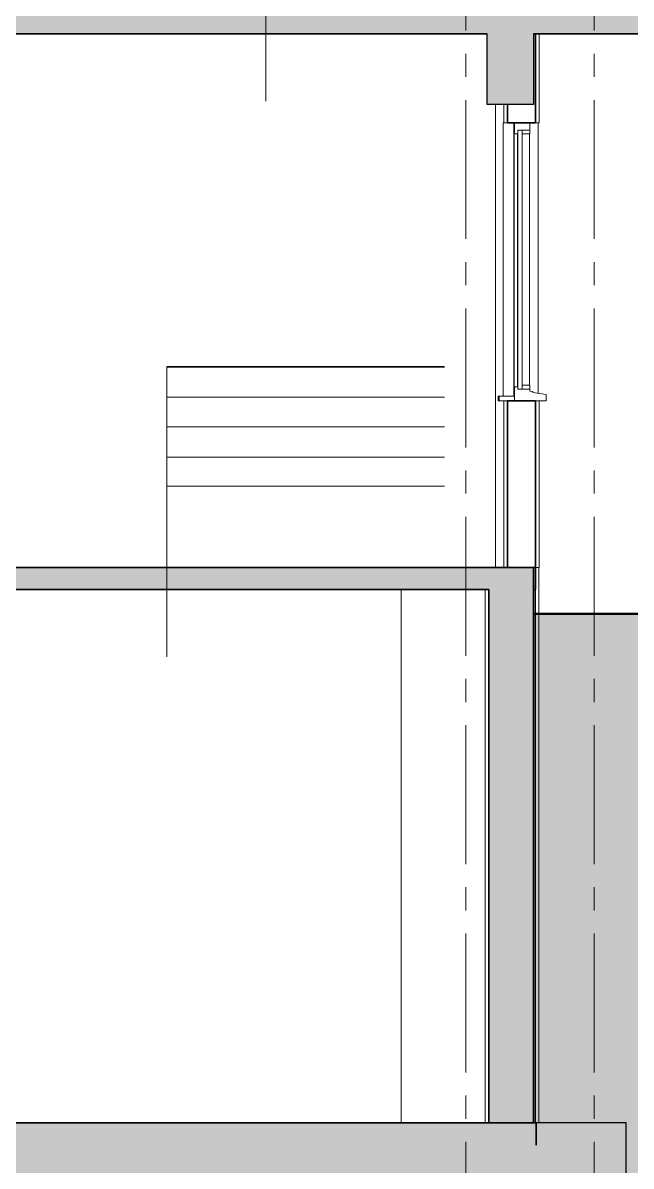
# Model space of a CAD drawing. Header units: millimetres. Extents: x 1373 to 40779, y 1939 to 6439.
# Drawn here: x 25584 to 25912, y 3252 to 3870 of the extents above; entities that cross this region are included whole.
import ezdxf

# ---------------------------------------------------------------- set-up
doc = ezdxf.new("R2010")
doc.units = ezdxf.units.MM
doc.linetypes.add('DASHDOTX2', pattern=[50.8, 25.4, -12.7, 0, -12.7])
doc.linetypes.add('IMPORT-CENTER2', pattern=[112.5, 75, -12.5, 12.5, -12.5])
for name, color, linetype, lineweight in [('A-DETL', 6, 'Continuous', 30), ('A-DETL-GENF', 92, 'Continuous', 18), ('A-FLOR-FNSH', 192, 'Continuous', 35), ('A-GLAZ', 151, 'Continuous', 18), ('A-WALL', 20, 'Continuous', 9), ('A-WALL-FNSH', 113, 'Continuous', 18), ('HESAPLAMALAR', 2, 'Continuous', 30), ('kest', 4, 'DASHDOTX2', 50), ('S-COLS', 52, 'Continuous', 9), ('S-GRID', 252, 'IMPORT-CENTER2', 5), ('YAZI', 2, 'Continuous', 18)]:
    doc.layers.add(name, color=color, linetype=linetype, lineweight=lineweight)

# ---------------------------------------------------------------- blocks, each defined once
blk = doc.blocks.new('Dbl Plain - 150-150 2-V36-Schnitt 1')
at = {"layer": 'A-GLAZ'}
for p, q in [((1068.89, 40), (1068.89, -107.5)), ((1069.34, 40), (1069.34, 34)), ((1077.65, 40), (1069.34, 40)), ((1077.65, 36), (1077.65, 40)), ((1069.15, -102.5), (1069.15, 34)), ((1069.15, 34), (1069.34, 34)), ((1069.34, 34), (1071.14, 34)), ((1070.95, 34), (1070.95, -102.5)), ((1073.54, 36), (1071.14, 36)), ((1071.14, 36), (1071.14, -103.7)), ((1071.14, 34), (1071.14, 36)), ((1071.14, 36), (1077.65, 36)), ((1073.54, -103.7), (1073.54, 36)), ((1077.65, 36), (1073.54, 36)), ((1073.54, 36), (1073.54, 34)), ((1073.54, 34), (1077.65, 34)), ((1077.44, 34), (1077.44, -101.7)), ((1077.65, 34), (1077.65, 36)), ((1069.34, -102.5), (1069.15, -102.5)), ((1069.34, -102.5), (1069.34, -110)), ((1071.14, -102.5), (1069.34, -102.5)), ((1071.14, -103.7), (1071.14, -102.5)), ((1071.14, -103.7), (1073.54, -103.7)), ((1077.65, -103.7), (1071.14, -103.7)), ((1077.65, -101.7), (1073.54, -101.7)), ((1073.54, -101.7), (1073.54, -103.7)), ((1073.54, -103.7), (1077.65, -103.7)), ((1077.65, -103.7), (1077.65, -101.7)), ((1077.65, -104.9), (1077.65, -103.7)), ((1079.15, -105.03), (1077.65, -104.9)), ((1060.58, -110), (1060.58, -107.5)), ((1060.58, -107.5), (1061.13, -107.5)), ((1061.13, -110), (1060.58, -110)), ((1069.34, -107.5), (1061.13, -107.5)), ((1061.13, -107.5), (1061.13, -110)), ((1061.13, -110), (1069.34, -110)), ((1069.34, -110), (1069.34, -107.5)), ((1069.34, -110), (1086.41, -110)), ((1079.15, -105.53), (1079.15, -105.03)), ((1086.41, -106.62), (1079.15, -105.53)), ((1086.41, -110), (1086.41, -106.62))]:
    blk.add_line(p, q, dxfattribs=at)
blk = doc.blocks.new('STB Stütze - rechteckig - 35-70-2122864-Schnitt 1')
at = {"layer": 'S-COLS'}
blk.add_line((1008.11, -212), (1008.11, -500), dxfattribs=at)
blk = doc.blocks.new('KOEWKOEW')
at = {"layer": 'YAZI', "linetype": 'Continuous', "lineweight": 0}
for p, q in [((28185.88, 4635.87), (28335.91, 4635.87)), ((28185.88, 4635.87), (28185.96, 4479.1)), ((28335.91, 4635.43), (28185.88, 4635.43)), ((28335.91, 4619.25), (28185.88, 4619.25)), ((28335.91, 4603.25), (28185.88, 4603.25)), ((28335.91, 4586.84), (28185.88, 4586.84)), ((28335.91, 4571.25), (28185.86, 4571.25))]:
    blk.add_line(p, q, dxfattribs=at)

msp = doc.modelspace()

# ---------------------------------------------------------------- hatches: boundary and pattern name
at = {"layer": 'A-DETL-GENF'}
h = msp.add_hatch(dxfattribs=at)
h.set_pattern_fill('ANSI33', color=153, style=0)
h.set_pattern_definition([(45, (-4726.611, 6394.9317), (-4.490128, 4.490128), []), (45, (-4722.121, 6394.9317), (-4.490128, 4.490128), [3.175, -1.5875])])
h.paths.add_polyline_path([(24984.31, 3275.76), (24984.31, 5063.76), (25234.31, 5063.76), (25234.31, 5025.76), (25259.31, 5025.76), (25259.31, 5063.76), (25834.6, 5063.76), (25834.6, 5025.76), (25859.6, 5025.76), (25859.6, 5063.76), (26040.63, 5063.76), (26040.63, 5075.76), (25234.31, 5075.76), (24984.31, 5075.76), (24984.31, 5240.76), (24744.31, 5240.76), (24744.31, 5075.76), (23644.59, 5075.76), (23644.59, 5063.76), (23774.59, 5063.76), (23774.59, 5025.76), (23799.59, 5025.76), (23799.59, 5063.76), (24289.31, 5063.76), (24289.31, 5025.76), (24314.31, 5025.76), (24314.31, 5063.76), (24744.31, 5063.76), (24744.31, 4775.76), (23674.32, 4775.76), (23674.32, 4763.76), (23774.59, 4763.76), (23774.59, 4725.76), (23799.59, 4725.76), (23799.59, 4763.76), (24289.31, 4763.76), (24289.31, 4725.76), (24314.31, 4725.76), (24314.31, 4763.76), (24744.31, 4763.76), (24744.31, 4475.76), (23674.32, 4475.76), (23674.32, 4463.76), (23774.59, 4463.76), (23774.59, 4425.76), (23799.59, 4425.76), (23799.59, 4463.76), (24289.31, 4463.76), (24289.31, 4425.76), (24314.31, 4425.76), (24314.31, 4463.76), (24744.31, 4463.76), (24744.31, 4175.76), (23674.32, 4175.76), (23674.32, 4163.76), (23774.59, 4163.76), (23774.59, 4125.76), (23799.59, 4125.76), (23799.59, 4163.76), (24289.31, 4163.76), (24289.31, 4125.76), (24314.31, 4125.76), (24314.31, 4163.76), (24744.31, 4163.76), (24744.31, 3875.76), (23674.32, 3875.76), (23674.32, 3863.76), (23774.59, 3863.76), (23774.59, 3825.76), (23799.59, 3825.76), (23799.59, 3863.76), (24289.31, 3863.76), (24289.31, 3825.76), (24314.31, 3825.76), (24314.31, 3863.76), (24744.31, 3863.76), (24744.31, 3575.76), (23774.59, 3575.76), (23774.59, 3545.76), (23474.27, 3545.76), (23474.28, 3275.76), (23474.28, 3245.76), (23774.59, 3245.76), (23774.59, 3215.76), (24744.31, 3215.76), (24744.31, 3085.76), (24984.31, 3085.76), (24984.31, 3215.76), (25859.6, 3215.76), (25909.6, 3215.76), (25909.6, 3275.76), (25859.6, 3275.76), (25859.6, 3575.76), (25835.46, 3575.76), (25234.31, 3575.76), (25234.31, 3525.76), (25259.31, 3525.76), (25259.31, 3563.76), (25835.46, 3563.76), (25835.46, 3275.76)])
h.paths.add_polyline_path([(24959.31, 3125.76), (24769.31, 3125.76), (24769.31, 3275.76), (24769.31, 5225.76), (24959.31, 5225.76), (24959.31, 4775.76), (24959.31, 3275.76)], flags=16)
h.paths.add_polyline_path([(24744.31, 3275.76), (23499.27, 3275.76), (23499.27, 3531.13), (23774.59, 3531.13), (23799.59, 3530.13), (23799.59, 3563.76), (24289.31, 3563.76), (24289.31, 3525.76), (24314.31, 3525.76), (24314.31, 3563.76), (24744.31, 3563.76)], flags=16)
h = msp.add_hatch(dxfattribs=at)
h.set_pattern_fill('ANSI33', color=153, style=0)
h.paths.add_polyline_path([(25859.6, 3863.76), (26010.6, 3863.76), (26010.6, 3875.76), (25234.31, 3875.76), (25234.31, 3825.76), (25259.31, 3825.76), (25259.31, 3863.76), (25834.6, 3863.76), (25834.6, 3825.76), (25859.6, 3825.76)])
h.paths.add_polyline_path([(25859.6, 4163.76), (26010.6, 4163.76), (26010.6, 4175.76), (25234.31, 4175.76), (25234.31, 4125.76), (25259.31, 4125.76), (25259.31, 4163.76), (25834.6, 4163.76), (25834.6, 4125.76), (25859.6, 4125.76)])
h.paths.add_polyline_path([(25859.6, 4463.76), (26010.6, 4463.76), (26010.6, 4475.76), (25234.31, 4475.76), (25234.31, 4425.76), (25259.31, 4425.76), (25259.31, 4463.76), (25834.6, 4463.76), (25834.6, 4425.76), (25859.6, 4425.76)])
h.paths.add_polyline_path([(25859.6, 4763.76), (26010.6, 4763.76), (26010.6, 4775.76), (25234.31, 4775.76), (25106.85, 4775.76), (25106.85, 4763.76), (25234.31, 4763.76), (25234.31, 4725.76), (25259.31, 4725.76), (25259.31, 4763.76), (25834.6, 4763.76), (25834.6, 4725.76), (25859.6, 4725.76)])
at = {"layer": 'HESAPLAMALAR', "lineweight": 18, "true_color": 0xf7abae, "transparency": 33554579}
h = msp.add_hatch(dxfattribs=at)
h.set_pattern_fill('AR-CONC', color=241, scale=0.2)
h.paths.add_polyline_path([(26448.87, 3550.76), (26448.87, 2958.77), (23277.14, 2958.77), (23277.14, 3575.76), (23774.59, 3575.76), (23774.59, 3545.76), (23474.27, 3545.76), (23474.27, 3245.76), (23774.59, 3245.76), (23774.59, 3215.76), (24744.31, 3215.76), (24744.31, 3085.76), (24984.31, 3085.76), (24984.31, 3215.76), (25909.6, 3215.76), (25909.6, 3275.76), (25859.6, 3275.76), (25859.6, 3550.76)])

# ---------------------------------------------------------------- linework, layer by layer
at = {"layer": 'A-DETL'}
for points in [[(25234.31, 3875.76), (26010.6, 3875.76), (26010.6, 3863.76), (25859.6, 3863.76), (25859.6, 3825.76), (25834.6, 3825.76), (25834.6, 3863.76), (25259.31, 3863.76), (25259.31, 3825.76), (25234.31, 3825.76), (25234.31, 3875.76)], [(23774.59, 3575.76), (23774.59, 3545.76), (23474.27, 3545.76), (23474.28, 3275.76), (23474.28, 3245.76), (23774.59, 3245.76), (23774.59, 3215.76), (24744.31, 3215.76), (24744.31, 3085.76), (24984.31, 3085.76), (24984.31, 3215.76), (25859.6, 3215.76), (25909.6, 3215.76), (25909.6, 3275.76), (25859.6, 3275.76), (25859.6, 3575.76), (25835.46, 3575.76), (25234.31, 3575.76), (25234.31, 3525.76), (25259.31, 3525.76), (25259.31, 3563.76), (25835.46, 3563.76), (25835.46, 3275.76), (24984.31, 3275.76)]]:
    msp.add_lwpolyline(points, dxfattribs=at)
at = {"layer": 'A-FLOR-FNSH', "color": 250}
for p, q in [((25259.31, 3863.76), (25834.6, 3863.76)), ((25859.6, 3863.76), (26010.6, 3863.76)), ((25833.4, 3575.76), (25249.31, 3575.76)), ((25860.61, 3575.76), (25833.46, 3575.76)), ((25860.61, 3563.76), (25860.61, 3575.76)), ((25259.31, 3563.76), (25833.4, 3563.76)), ((25833.46, 3563.76), (25835.46, 3563.76)), ((25859.6, 3563.76), (25860.61, 3563.76)), ((25860.93, 3275.76), (24984.31, 3275.76)), ((25860.93, 3263.76), (25860.93, 3275.76))]:
    msp.add_line(p, q, dxfattribs=at)
at = {"layer": 'A-WALL', "lineweight": 35}
for p, q in [((25860.61, 3863.76), (25860.61, 3815.76)), ((25845.59, 3825.76), (25845.59, 3815.76)), ((25845.59, 3815.76), (25860.61, 3815.76)), ((25860.61, 3665.76), (25845.59, 3665.76)), ((25845.59, 3665.76), (25845.59, 3575.76)), ((25860.61, 3665.76), (25860.61, 3575.76)), ((25860.49, 3575.76), (25860.49, 3275.76)), ((25835.46, 3563.76), (25835.46, 3275.76))]:
    msp.add_line(p, q, dxfattribs=at)
at = {"layer": 'A-WALL'}
for p, q in [((25839.03, 3575.76), (25839.03, 3825.76)), ((25843.15, 3668.26), (25843.15, 3815.76)), ((25843.15, 3815.76), (25843.59, 3815.76)), ((25862.13, 3815.76), (25862.13, 3669.78))]:
    msp.add_line(p, q, dxfattribs=at)
at = {"layer": 'A-WALL-FNSH', "color": 7, "lineweight": 9}
for p, q in [((25862.61, 3815.76), (25862.61, 3863.76)), ((25843.59, 3825.76), (25843.59, 3815.76)), ((25843.59, 3815.76), (25845.59, 3815.76)), ((25860.61, 3815.76), (25862.61, 3815.76)), ((25843.59, 3665.76), (25843.59, 3575.76)), ((25845.59, 3665.76), (25843.59, 3665.76)), ((25862.61, 3665.76), (25860.61, 3665.76)), ((25862.61, 3575.76), (25862.61, 3665.76)), ((25862.61, 3575.76), (25860.61, 3575.76)), ((25862.49, 3275.76), (25862.49, 3575.76)), ((25833.46, 3563.76), (25833.46, 3275.76)), ((25860.93, 3275.76), (25862.49, 3275.76))]:
    msp.add_line(p, q, dxfattribs=at)
at = {"layer": 'kest', "color": 3, "linetype": 'ByBlock'}
msp.add_line((25859.6, 3550.76), (26448.87, 3550.76), dxfattribs=at)
at = {"layer": 'S-GRID', "lineweight": 18}
for p, q in [((25823.07, 2740.57), (25823.07, 5601.39)), ((25892.29, 2740.57), (25892.29, 5601.39))]:
    msp.add_line(p, q, dxfattribs=at)

# ---------------------------------------------------------------- block references
at = {"layer": 'A-GLAZ'}
msp.add_blockref('Dbl Plain - 150-150 2-V36-Schnitt 1', (24779.96, 3775.76), dxfattribs=at)
at = {"layer": 'HESAPLAMALAR', "linetype": 'ByBlock'}
for p in [(-2470.96, -651.57), (-2524.4, -951.57)]:
    msp.add_blockref('KOEWKOEW', p, dxfattribs=at)
at = {"layer": 'S-COLS'}
msp.add_blockref('STB Stütze - rechteckig - 35-70-2122864-Schnitt 1', (24779.96, 3775.76), dxfattribs=at)

doc.saveas('drawing.dxf')
